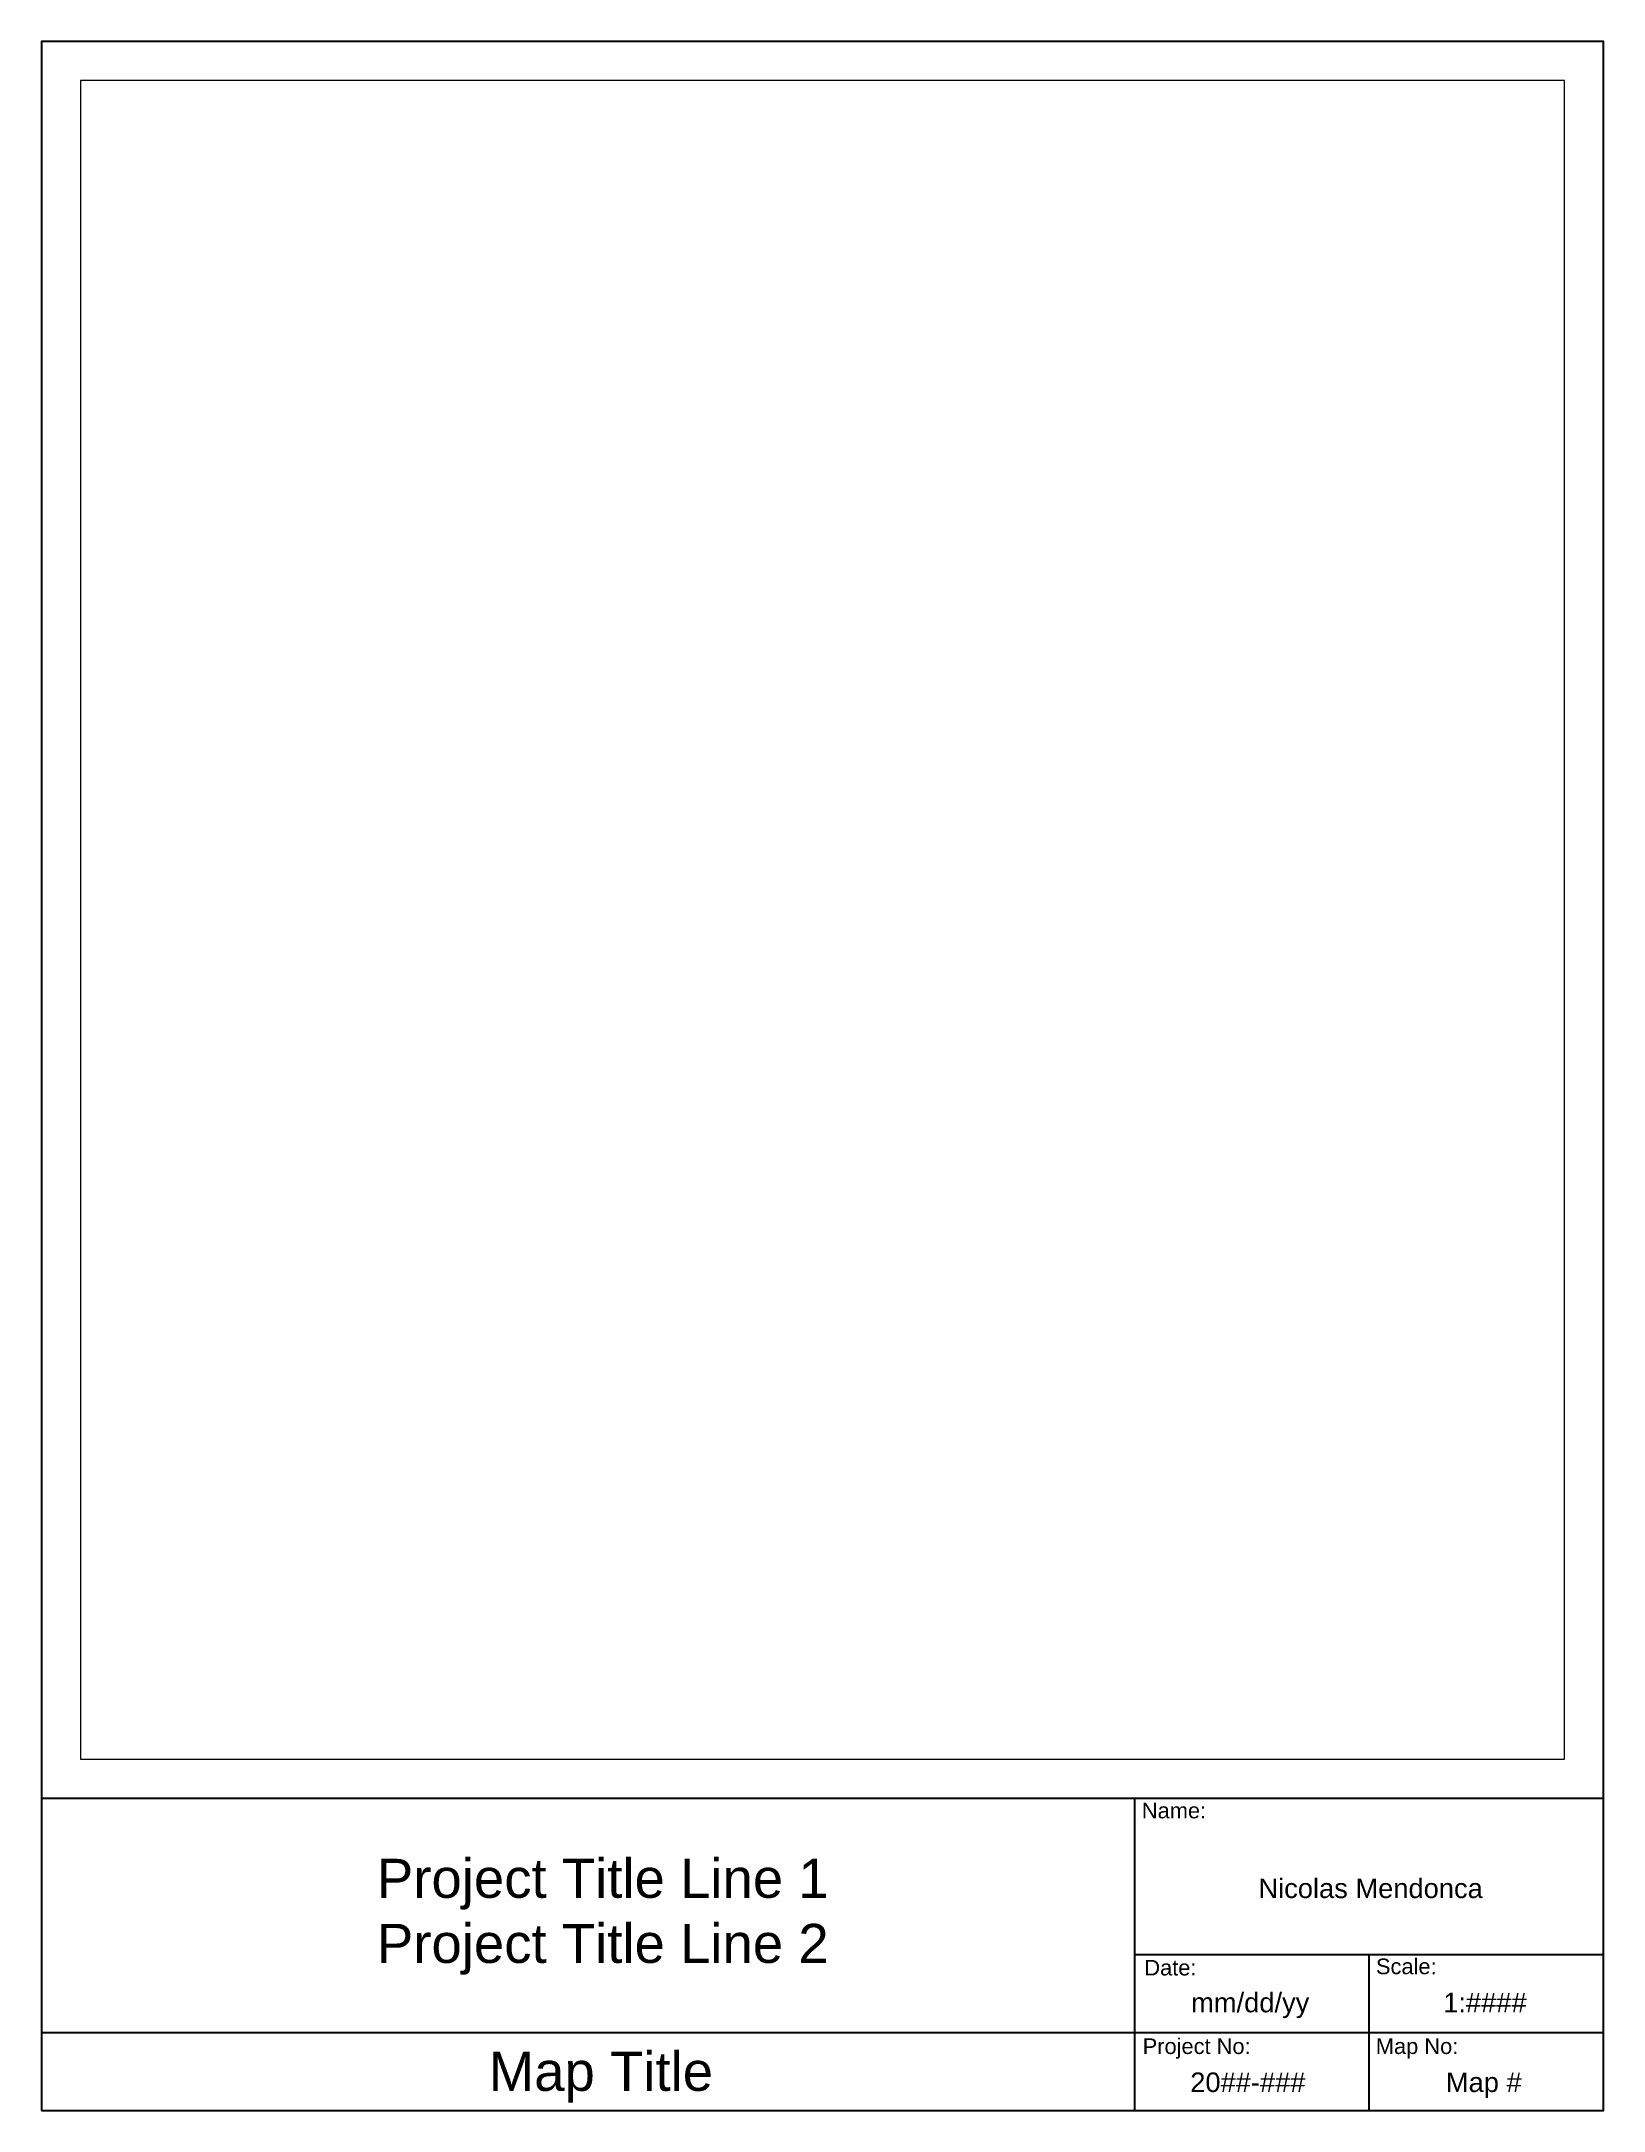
# Paper-space layout 'Layout1' of a CAD drawing. Header units: millimetres. Extents: x 0 to 200, y 0 to 265.
import ezdxf
from ezdxf.enums import TextEntityAlignment as Align

# ---------------------------------------------------------------- set-up
doc = ezdxf.new("R2010")
doc.units = ezdxf.units.MM
doc.layers.add('Border_Lines', color=7, linetype='Continuous')
doc.layers.add('Border_Text', color=1, linetype='Continuous')
doc.styles.get("Standard").update_dxf_attribs({"font": 'arial.ttf'})

psp = doc.layouts.get("Layout1")

# ---------------------------------------------------------------- linework, layer by layer
at = {"layer": 'Border_Lines'}
for p, q in [((0, 40), (200, 40)), ((140, 0), (140, 40)), ((140, 20), (200, 20)), ((170, 0), (170, 20)), ((0, 10), (200, 10))]:
    psp.add_line(p, q, dxfattribs=at)
psp.add_lwpolyline([(0, 0), (200, 0), (200, 265), (0, 265)], close=True, dxfattribs=at)

# ---------------------------------------------------------------- texts
at = {"layer": 'Border_Text'}
for s, height, p in [('Name:', 2, (145, 37.43)), ('Nicolas Mendonca', 2.5, (170.17, 27.22)), ('Date:', 2, (144.54, 17.31)), ('Scale:', 2, (174.74, 17.47)), ('mm/dd/yy', 2.5, (154.76, 12.59)), ('1:####', 2.5, (184.81, 12.59)), ('Project No:', 2, (147.9, 7.25)), ('Map No:', 2, (176.12, 7.25)), ('Map Title', 5, (71.63, 2.53)), ('20##-###', 2.5, (154.46, 2.38)), ('Map #', 2.5, (184.66, 2.38))]:
    psp.add_text(s, height=height, dxfattribs=at).set_placement(p, align=Align.CENTER)
at = {"layer": 'Border_Text', "insert": (42.95, 32.25), "char_height": 5, "attachment_point": 1}
psp.add_mtext_dynamic_manual_height_columns('Project Title Line 1\\PProject Title Line 2', width=60.3387, gutter_width=25, heights=[14.84], dxfattribs=at)

# ---------------------------------------------------------------- viewports
at = {"layer": '0'}
psp.add_viewport(center=(100, 152.5), size=(190, 215), view_center_point=(210, 148.5), view_height=480.544, dxfattribs=at)

doc.saveas('drawing.dxf')
